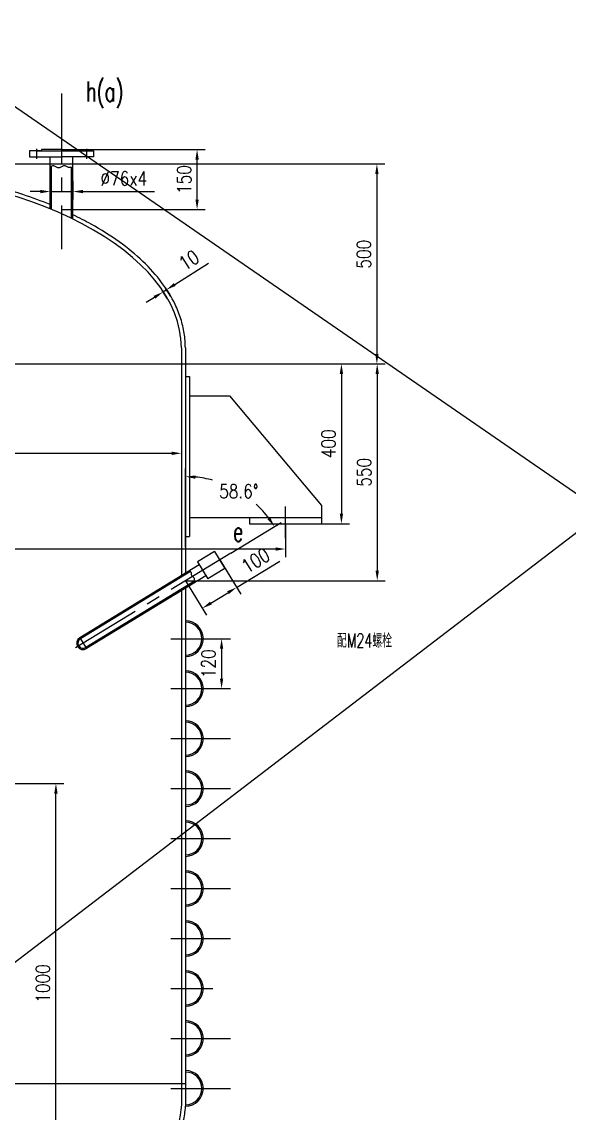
# Model space of a CAD drawing. Header units: millimetres. Extents: x -1762 to 42666, y -863 to 15979.
# Drawn here: x 2255 to 3624, y 1402 to 4132 of the extents above; entities that cross this region are included whole.
import ezdxf

# ---------------------------------------------------------------- set-up
doc = ezdxf.new("R2010")
doc.units = ezdxf.units.MM
doc.header["$LTSCALE"] = 10
doc.header["$MEASUREMENT"] = 0
doc.linetypes.add('CENTER', pattern=[2, 1.25, -0.25, 0.25, -0.25])
doc.layers.get('0').update_dxf_attribs({"linetype": 'CONTINUOUS'})
doc.layers.get('DEFPOINTS').update_dxf_attribs({"linetype": 'CONTINUOUS'})
for name, color, linetype in [('1轮廓实线层', 7, 'CONTINUOUS'), ('3中心线层', 1, 'CENTER'), ('6文字层', 3, 'CONTINUOUS'), ('7标注层', 4, 'CONTINUOUS')]:
    doc.layers.add(name, color=color, linetype=linetype)
doc.styles.add('PC_TEXTSTYLE', font='romans.shx', dxfattribs={"width": 0.8, "bigfont": 'hzfs.shx'})
doc.dimstyles.new('TH_GBDIM', dxfattribs={"dimscale": 10, "dimtxt": 3.5, "dimasz": 2.5, "dimexe": 2, "dimexo": 0, "dimgap": 1.5, "dimtad": 1, "dimdec": 0, "dimzin": 0, "dimdsep": 46, "dimtxsty": 'PC_TEXTSTYLE', "dimcen": 2.5, "dimadec": 0, "dimazin": 0, "dimtfac": 0.714286, "dimtdec": 0, "dimtmove": 0, "dimatfit": 3, "dimfxl": 0, "dimtolj": 1, "dimtzin": 0, "dimarcsym": 0})

# ---------------------------------------------------------------- blocks, each defined once
blk = doc.blocks.new('*D15')
at = {"layer": '7标注层', "color": 0, "lineweight": -2, "ltscale": 14, "transparency": 16777216}
for p, q in [((2747.9, 2589.2), (2774.6, 2589.2)), ((2754.6, 2564.2), (2754.6, 2489.2)), ((2747.9, 2464.2), (2774.6, 2464.2))]:
    blk.add_line(p, q, dxfattribs=at)
at = {"layer": '7标注层', "color": 0, "ltscale": 14, "transparency": 16777216}
for points in [[(2750.4, 2564.2), (2758.7, 2564.2), (2754.6, 2589.2)], [(2750.4, 2489.2), (2758.7, 2489.2), (2754.6, 2464.2)]]:
    blk.add_solid(points, dxfattribs=at)
at = {"layer": 'DEFPOINTS', "color": 0, "ltscale": 14, "transparency": 16777216}
for p in [(2747.9, 2589.2), (2747.9, 2464.2), (2754.6, 2464.2)]:
    blk.add_point(p, dxfattribs=at)
at = {"layer": '7标注层', "color": 3, "ltscale": 14, "transparency": 16777216, "insert": (2722.1, 2526.7), "char_height": 35, "attachment_point": 5, "rotation": 90, "style": 'PC_TEXTSTYLE'}
blk.add_mtext('\\A1;120{}{}', dxfattribs=at)
blk = doc.blocks.new('*D16')
at = {"layer": '7标注层', "color": 0, "lineweight": -2, "ltscale": 14, "transparency": 16777216}
for p, q in [((854.5, 3056.4), (854.5, 3032.9)), ((879.5, 3052.9), (2629.5, 3052.9)), ((2654.5, 3056.4), (2654.5, 3032.9))]:
    blk.add_line(p, q, dxfattribs=at)
at = {"layer": '7标注层', "color": 0, "ltscale": 14, "transparency": 16777216}
for points in [[(879.5, 3057), (879.5, 3048.7), (854.5, 3052.9)], [(2629.5, 3057), (2629.5, 3048.7), (2654.5, 3052.9)]]:
    blk.add_solid(points, dxfattribs=at)
at = {"layer": 'DEFPOINTS', "color": 0, "ltscale": 14, "transparency": 16777216}
for p in [(854.5, 3056.4), (2654.5, 3056.4), (2654.5, 3052.9)]:
    blk.add_point(p, dxfattribs=at)
at = {"layer": '7标注层', "color": 3, "ltscale": 14, "transparency": 16777216, "insert": (1913.3, 3085.4), "char_height": 35, "attachment_point": 5, "style": 'PC_TEXTSTYLE'}
blk.add_mtext('\\A1;%%c1800{}{}', dxfattribs=at)
blk = doc.blocks.new('*D28')
at = {"layer": '7标注层', "color": 0, "lineweight": -2, "ltscale": 14, "transparency": 16777216}
for p, q in [((1754.5, 3776.7), (3162.9, 3776.7)), ((3142.9, 3751.7), (3142.9, 3301.7)), ((2654.5, 3276.7), (3162.9, 3276.7))]:
    blk.add_line(p, q, dxfattribs=at)
at = {"layer": '7标注层', "color": 0, "ltscale": 14, "transparency": 16777216}
for points in [[(3138.7, 3751.7), (3147.1, 3751.7), (3142.9, 3776.7)], [(3138.7, 3301.7), (3147.1, 3301.7), (3142.9, 3276.7)]]:
    blk.add_solid(points, dxfattribs=at)
at = {"layer": 'DEFPOINTS', "color": 0, "ltscale": 14, "transparency": 16777216}
for p in [(1754.5, 3776.7), (2654.5, 3276.7), (3142.9, 3276.7)]:
    blk.add_point(p, dxfattribs=at)
at = {"layer": '7标注层', "color": 3, "ltscale": 14, "transparency": 16777216, "insert": (3110.4, 3551), "char_height": 35, "attachment_point": 5, "rotation": 90, "style": 'PC_TEXTSTYLE'}
blk.add_mtext('\\A1;500{}{}', dxfattribs=at)
blk = doc.blocks.new('*D34')
at = {"layer": '7标注层', "color": 0, "lineweight": -2, "ltscale": 14, "transparency": 16777216}
for p, q in [((2637.4, 3475.2), (2722.2, 3528.9)), ((2586.7, 3443.1), (2565.6, 3429.8)), ((2605.3, 3460.5), (2618.5, 3439.6)), ((2607.8, 3456.5), (2616.3, 3461.9)), ((2613.7, 3465.9), (2627, 3445))]:
    blk.add_line(p, q, dxfattribs=at)
at = {"layer": '7标注层', "color": 0, "ltscale": 14, "transparency": 16777216}
for points in [[(2635.2, 3478.7), (2639.6, 3471.7), (2616.3, 3461.9)], [(2584.5, 3446.7), (2588.9, 3439.6), (2607.8, 3456.5)]]:
    blk.add_solid(points, dxfattribs=at)
at = {"layer": 'DEFPOINTS', "color": 0, "ltscale": 14, "transparency": 16777216}
for p in [(2605.3, 3460.5), (2607.8, 3456.5), (2613.7, 3465.9)]:
    blk.add_point(p, dxfattribs=at)
at = {"layer": '7标注层', "color": 3, "ltscale": 14, "transparency": 16777216, "insert": (2673, 3536.2), "char_height": 35, "attachment_point": 5, "rotation": 32.3144, "style": 'PC_TEXTSTYLE'}
blk.add_mtext('\\A1;10{}{}', dxfattribs=at)
blk = doc.blocks.new('*D40')
at = {"layer": '7标注层', "color": 0, "lineweight": -2, "ltscale": 14, "transparency": 16777216}
for p, q in [((2326, 3734.4), (2326, 3687.7)), ((2383, 3734.4), (2383, 3687.7)), ((2301, 3707.7), (2276, 3707.7)), ((2326, 3707.7), (2383, 3707.7)), ((2408, 3707.7), (2587, 3707.7))]:
    blk.add_line(p, q, dxfattribs=at)
at = {"layer": '7标注层', "color": 0, "ltscale": 14, "transparency": 16777216}
for points in [[(2301, 3711.9), (2301, 3703.5), (2326, 3707.7)], [(2408, 3711.9), (2408, 3703.5), (2383, 3707.7)]]:
    blk.add_solid(points, dxfattribs=at)
at = {"layer": 'DEFPOINTS', "color": 0, "ltscale": 14, "transparency": 16777216}
for p in [(2326, 3734.4), (2383, 3734.4), (2326, 3707.7)]:
    blk.add_point(p, dxfattribs=at)
at = {"layer": '7标注层', "color": 3, "ltscale": 14, "transparency": 16777216, "insert": (2510, 3740.2), "char_height": 35, "attachment_point": 5, "style": 'PC_TEXTSTYLE'}
blk.add_mtext('\\A1;%%c76x4{}{}', dxfattribs=at)
blk = doc.blocks.new('*D41')
at = {"layer": '7标注层', "color": 0, "lineweight": -2, "ltscale": 14, "transparency": 16777216}
for p, q in [((2354.5, 3812.8), (2713.3, 3812.8)), ((2693.3, 3687.8), (2693.3, 3787.8)), ((2354.5, 3662.8), (2713.3, 3662.8))]:
    blk.add_line(p, q, dxfattribs=at)
at = {"layer": '7标注层', "color": 0, "ltscale": 14, "transparency": 16777216}
for points in [[(2689.2, 3787.8), (2697.5, 3787.8), (2693.3, 3812.8)], [(2689.2, 3687.8), (2697.5, 3687.8), (2693.3, 3662.8)]]:
    blk.add_solid(points, dxfattribs=at)
at = {"layer": 'DEFPOINTS', "color": 0, "ltscale": 14, "transparency": 16777216}
for p in [(2354.5, 3812.8), (2693.3, 3812.8), (2354.5, 3662.8)]:
    blk.add_point(p, dxfattribs=at)
at = {"layer": '7标注层', "color": 3, "ltscale": 14, "transparency": 16777216, "insert": (2660.8, 3737.8), "char_height": 35, "attachment_point": 5, "rotation": 90, "style": 'PC_TEXTSTYLE'}
blk.add_mtext('\\A1;150{}{}', dxfattribs=at)
blk = doc.blocks.new('*D49')
at = {"layer": '7标注层', "color": 0, "lineweight": -2, "ltscale": 14, "transparency": 16777216}
for p, q in [((2071, 2226.7), (2360.3, 2226.7)), ((2340.3, 1251.7), (2340.3, 2201.7)), ((2021, 1226.7), (2360.3, 1226.7))]:
    blk.add_line(p, q, dxfattribs=at)
at = {"layer": '7标注层', "color": 0, "ltscale": 14, "transparency": 16777216}
for points in [[(2336.2, 2201.7), (2344.5, 2201.7), (2340.3, 2226.7)], [(2336.2, 1251.7), (2344.5, 1251.7), (2340.3, 1226.7)]]:
    blk.add_solid(points, dxfattribs=at)
at = {"layer": 'DEFPOINTS', "color": 0, "ltscale": 14, "transparency": 16777216}
for p in [(2071, 2226.7), (2340.3, 2226.7), (2021, 1226.7)]:
    blk.add_point(p, dxfattribs=at)
at = {"layer": '7标注层', "color": 3, "ltscale": 14, "transparency": 16777216, "insert": (2307.8, 1726.7), "char_height": 35, "attachment_point": 5, "rotation": 90, "style": 'PC_TEXTSTYLE'}
blk.add_mtext('\\A1;1000{}{}', dxfattribs=at)
blk = doc.blocks.new('*D50')
at = {"layer": '7标注层', "color": 0, "lineweight": -2, "ltscale": 14, "transparency": 16777216}
for p, q in [((2749.8, 2786.3), (2802.3, 2700.3)), ((2791.9, 2717.3), (2900.3, 2783.5)), ((2664.5, 2734.2), (2716.9, 2648.2)), ((2727.8, 2678.3), (2770.5, 2704.3))]:
    blk.add_line(p, q, dxfattribs=at)
at = {"layer": '7标注层', "color": 0, "ltscale": 14, "transparency": 16777216}
for points in [[(2768.4, 2707.9), (2772.7, 2700.7), (2791.9, 2717.3)], [(2725.7, 2681.8), (2730, 2674.7), (2706.5, 2665.2)]]:
    blk.add_solid(points, dxfattribs=at)
at = {"layer": 'DEFPOINTS', "color": 0, "ltscale": 14, "transparency": 16777216}
for p in [(2749.8, 2786.3), (2664.5, 2734.2), (2791.9, 2717.3)]:
    blk.add_point(p, dxfattribs=at)
at = {"layer": '7标注层', "color": 3, "ltscale": 14, "transparency": 16777216, "insert": (2839.8, 2784.6), "char_height": 35, "attachment_point": 5, "rotation": 31.385, "style": 'PC_TEXTSTYLE'}
blk.add_mtext('\\A1;100{}{}', dxfattribs=at)
blk = doc.blocks.new('*D51')
at = {"layer": '7标注层', "color": 0, "lineweight": -2, "ltscale": 14, "transparency": 16777216}
for p, q in [((2664.5, 2818.2), (2664.5, 3014.5)), ((2777.6, 2803.2), (2903.8, 2880.2))]:
    blk.add_line(p, q, dxfattribs=at)
for start, end in [(74.9253, 84.4961), (36.8889, 47.2207)]:
    blk.add_arc((2664.5, 2734.2), 260.4, start, end, dxfattribs=at)
at = {"layer": '7标注层', "color": 0, "ltscale": 14, "transparency": 16777216}
for points in [[(2689.2, 2989.2), (2689.6, 2997.5), (2664.5, 2994.5)], [(2876.1, 2892.8), (2869.2, 2888.1), (2886.7, 2869.8)]]:
    blk.add_solid(points, dxfattribs=at)
at = {"layer": 'DEFPOINTS', "color": 0, "ltscale": 14, "transparency": 16777216}
for p in [(2751.5, 2979.5), (2664.5, 2818.2), (2777.6, 2803.2), (2408.3, 2577.9), (2664.5, 1657.8)]:
    blk.add_point(p, dxfattribs=at)
at = {"layer": '7标注层', "color": 3, "ltscale": 14, "transparency": 16777216, "insert": (2797.8, 2957.8), "char_height": 35, "attachment_point": 5, "style": 'PC_TEXTSTYLE'}
blk.add_mtext('\\A1;58.6%%d{}{}', dxfattribs=at)
blk = doc.blocks.new('*D52')
at = {"layer": '7标注层', "color": 0, "lineweight": -2, "ltscale": 14, "transparency": 16777216}
for p, q in [((2654.5, 3276.7), (3074.2, 3276.7)), ((3054.2, 3251.7), (3054.2, 2901.7)), ((3004.5, 2876.7), (3074.2, 2876.7))]:
    blk.add_line(p, q, dxfattribs=at)
at = {"layer": '7标注层', "color": 0, "ltscale": 14, "transparency": 16777216}
for points in [[(3050.1, 3251.7), (3058.4, 3251.7), (3054.2, 3276.7)], [(3050.1, 2901.7), (3058.4, 2901.7), (3054.2, 2876.7)]]:
    blk.add_solid(points, dxfattribs=at)
at = {"layer": 'DEFPOINTS', "color": 0, "ltscale": 14, "transparency": 16777216}
for p in [(2654.5, 3276.7), (3004.5, 2876.7), (3054.2, 2876.7)]:
    blk.add_point(p, dxfattribs=at)
at = {"layer": '7标注层', "color": 3, "ltscale": 14, "transparency": 16777216, "insert": (3021.7, 3076.7), "char_height": 35, "attachment_point": 5, "rotation": 90, "style": 'PC_TEXTSTYLE'}
blk.add_mtext('\\A1;400{}{}', dxfattribs=at)
blk = doc.blocks.new('*D53')
at = {"layer": '7标注层', "color": 0, "lineweight": -2, "ltscale": 14, "transparency": 16777216}
for p, q in [((2654.5, 3276.7), (3163.7, 3276.7)), ((3143.7, 3251.7), (3143.7, 2759.2)), ((2664.5, 2734.2), (3163.7, 2734.2))]:
    blk.add_line(p, q, dxfattribs=at)
at = {"layer": '7标注层', "color": 0, "ltscale": 14, "transparency": 16777216}
for points in [[(3139.6, 3251.7), (3147.9, 3251.7), (3143.7, 3276.7)], [(3139.6, 2759.2), (3147.9, 2759.2), (3143.7, 2734.2)]]:
    blk.add_solid(points, dxfattribs=at)
at = {"layer": 'DEFPOINTS', "color": 0, "ltscale": 14, "transparency": 16777216}
for p in [(2654.5, 3276.7), (2664.5, 2734.2), (3143.7, 2734.2)]:
    blk.add_point(p, dxfattribs=at)
at = {"layer": '7标注层', "color": 3, "ltscale": 14, "transparency": 16777216, "insert": (3111.2, 3005.4), "char_height": 35, "attachment_point": 5, "rotation": 90, "style": 'PC_TEXTSTYLE'}
blk.add_mtext('\\A1;550{}{}', dxfattribs=at)

msp = doc.modelspace()

# ---------------------------------------------------------------- linework, layer by layer
at = {"ltscale": 14}
for p, q in [((2325.95, 3664.14), (2325.95, 3794.85)), ((2382.95, 3638.57), (2382.95, 3794.85)), ((2329.45, 3662.69), (2329.45, 3771.16)), ((2379.45, 3640.27), (2379.45, 3768.23)), ((2654.45, 3316.68), (2654.45, 2760.8)), ((2664.45, 3316.68), (2664.45, 2780.49)), ((1799.45, 3276.68), (2664.45, 3276.68)), ((2664.45, 3244.68), (2664.45, 2844.68)), ((2664.45, 3244.68), (2674.45, 3244.68)), ((2674.45, 3244.68), (2674.45, 2844.68)), ((2674.45, 3196.68), (2774.45, 3196.68)), ((2774.45, 3196.68), (3004.45, 2922.68)), ((3004.45, 2922.68), (3004.45, 2876.68)), ((2674.45, 2892.68), (3004.45, 2892.68)), ((2824.45, 2892.68), (2824.45, 2876.68)), ((2824.45, 2876.68), (3004.45, 2876.68)), ((2664.45, 2844.68), (2674.45, 2844.68)), ((2654.45, 2818.18), (2654.45, 2746.82)), ((2664.45, 2818.18), (2664.45, 2752.92)), ((2654.45, 2709.34), (2654.45, 1598.72)), ((2664.45, 2715.44), (2664.45, 1619.75)), ((2654.45, 1630.58), (2654.45, 1436.68)), ((2664.45, 1636.68), (2664.45, 1436.68)), ((854.45, 1476.68), (2664.45, 1476.68))]:
    msp.add_line(p, q, dxfattribs=at)
for centre, radius in [((2664.45, 2589.18), 44.5), ((2664.45, 2589.18), 41), ((2664.45, 2464.18), 44.5), ((2664.45, 2464.18), 41), ((2664.45, 2339.18), 44.5), ((2664.45, 2339.18), 41), ((2664.45, 2214.18), 44.5), ((2664.45, 2214.18), 41), ((2664.45, 2089.18), 44.5), ((2664.45, 2089.18), 41), ((2664.45, 1964.18), 44.5), ((2664.45, 1964.18), 41), ((2664.45, 1839.18), 44.5), ((2664.45, 1839.18), 41), ((2664.45, 1714.18), 44.5), ((2664.45, 1714.18), 41), ((2664.45, 1589.18), 44.5), ((2664.45, 1589.18), 41), ((2664.45, 1464.18), 44.5), ((2664.45, 1464.18), 41)]:
    msp.add_arc(centre, radius, 270, 90, dxfattribs=at)
at = {"ltscale": 14, "extrusion": (0, 0, -1)}
msp.add_ellipse((1754.45, 1436.68), major_axis=(-900, 0), ratio=0.5, start_param=3.1415927, end_param=4.9956044, dxfattribs=at)
at = {"ltscale": 14}
msp.add_open_spline([(2664.45, 1436.68), (2664.45, 1424.45), (2663.5, 1412.23), (2659.69, 1387.88), (2656.84, 1375.75), (2649.27, 1351.7), (2644.55, 1339.77), (2629.94, 1309.15), (2618.65, 1290.67), (2591.66, 1254.69), (2575.97, 1237.18), (2540.48, 1203.38), (2520.67, 1187.08), (2477.27, 1155.89), (2453.66, 1141.01), (2403.02, 1112.87), (2375.98, 1099.61), (2318.86, 1074.89), (2288.8, 1063.44), (2226.09, 1042.5), (2193.45, 1033.02), (2126.1, 1016.16), (2091.38, 1008.78), (2020.42, 996.25), (1984.16, 991.09), (1910.67, 983.07), (1873.42, 980.21), (1798.52, 976.82), (1760.86, 976.3), (1685.7, 977.59), (1648.2, 979.41), (1574.58, 985.32), (1538.46, 989.37), (1502.95, 994.5)], degree=3, knots=[3.1415927, 3.1415927, 3.1415927, 3.1415927, 3.2196291, 3.2196291, 3.2976655, 3.2976655, 3.375702, 3.375702, 3.5003508, 3.5003508, 3.6249996, 3.6249996, 3.7496483, 3.7496483, 3.8742971, 3.8742971, 3.9989459, 3.9989459, 4.1235947, 4.1235947, 4.2482434, 4.2482434, 4.3728922, 4.3728922, 4.497541, 4.497541, 4.6221898, 4.6221898, 4.7468386, 4.7468386, 4.8714873, 4.8714873, 4.9939485, 4.9939485, 4.9939485, 4.9939485], dxfattribs=at)
at = {"layer": '1轮廓实线层', "ltscale": 14}
for p, q in [((-1761.9, 6677.38), (8836.87, -629.25)), ((-910.21, -629.25), (8552.97, 6614.39)), ((2274.45, 3809.85), (2274.45, 3794.85)), ((2282.95, 3809.85), (2274.45, 3809.85)), ((2274.45, 3794.85), (2282.95, 3794.85)), ((2300.95, 3809.85), (2282.95, 3809.85)), ((2282.95, 3794.85), (2300.95, 3794.85)), ((2292.39, 3809.85), (2425.95, 3809.85)), ((2304.45, 3809.85), (2300.95, 3809.85)), ((2300.95, 3794.85), (2324.95, 3794.85)), ((2304.45, 3812.85), (2304.45, 3809.85)), ((2324.95, 3812.85), (2304.45, 3812.85)), ((2354.45, 3812.85), (2324.95, 3812.85)), ((2324.95, 3794.85), (2354.45, 3794.85)), ((2354.45, 3812.85), (2383.95, 3812.85)), ((2383.95, 3794.85), (2354.45, 3794.85)), ((2383.95, 3812.85), (2404.45, 3812.85)), ((2407.95, 3794.85), (2383.95, 3794.85)), ((2404.45, 3812.85), (2404.45, 3809.85)), ((2404.45, 3809.85), (2407.95, 3809.85)), ((2425.95, 3794.85), (2407.95, 3794.85)), ((2425.95, 3809.85), (2434.45, 3809.85)), ((2434.45, 3794.85), (2425.95, 3794.85)), ((2434.45, 3809.85), (2434.45, 3794.85)), ((2736.8, 2807.6), (2694.12, 2781.56)), ((2736.8, 2807.6), (2762.84, 2764.91)), ((2698.8, 2773.88), (2400.01, 2591.6)), ((2694.12, 2781.56), (2720.16, 2738.88)), ((2762.84, 2764.91), (2720.16, 2738.88)), ((2677.03, 2757.08), (2401.57, 2589.04)), ((2687.14, 2732.79), (2415.12, 2566.84)), ((2715.47, 2746.56), (2416.68, 2564.28)), ((2400.01, 2591.6), (2416.68, 2564.28))]:
    msp.add_line(p, q, dxfattribs=at)
for points in [[(2382.95, 3769.91, -0.0528224), (2378.97, 3768.06, -0.0729934), (2375.85, 3767.48, -0.1738746), (2368.84, 3769.7, 0.1660823), (2361.56, 3772.12, 0.1622777), (2354.45, 3769.69, -0.1622777), (2347.35, 3767.27, -0.1660823), (2340.07, 3769.69, 0.1738746), (2333.06, 3771.91, 0.0729934), (2329.93, 3771.33, 0.0528224), (2325.95, 3769.48)], [(2674.59, 2759.11, -0.0528224), (2676.54, 2757.6, -0.0729934), (2677.65, 2756.19, -0.1738746), (2678.35, 2752.12, 0.1660823), (2679.03, 2747.85, 0.1622777), (2682.08, 2744.93, -0.1622777), (2685.14, 2742.02, -0.1660823), (2685.81, 2737.75, 0.1738746), (2686.52, 2733.68, 0.0729934), (2687.62, 2732.27, 0.0528224), (2689.57, 2730.76)]]:
    msp.add_lwpolyline(points, format="xyb", dxfattribs=at)
for radius in [16, 13]:
    msp.add_arc((2408.34, 2577.94), radius, 121.38498, 301.38498, dxfattribs=at)
msp.add_ellipse((1754.2, 3316.68), major_axis=(899.75, 0), ratio=0.500139, start_param=0, end_param=1.5204833, dxfattribs=at)
for points, knots in [([(2325.95, 3674.95), (2303.87, 3683.93), (2280.97, 3692.4), (2226, 3710.77), (2193.38, 3720.26), (2126.08, 3737.13), (2091.39, 3744.51), (2020.47, 3757.05), (1984.24, 3762.21), (1910.79, 3770.25), (1873.57, 3773.12), (1824.01, 3775.37), (1811.86, 3775.8), (1799.7, 3776.11)], [0.88761149, 0.88761149, 0.88761149, 0.88761149, 0.98163954, 0.98163954, 1.10625751, 1.10625751, 1.23087548, 1.23087548, 1.35549345, 1.35549345, 1.48011142, 1.48011142, 1.52048327, 1.52048327, 1.52048327, 1.52048327]), ([(2663.95, 3316.68), (2663.95, 3328.89), (2663, 3341.11), (2659.2, 3365.44), (2656.35, 3377.56), (2648.79, 3401.59), (2644.09, 3413.51), (2629.5, 3444.12), (2618.21, 3462.6), (2591.26, 3498.58), (2575.58, 3516.08), (2540.13, 3549.88), (2520.34, 3566.18), (2476.97, 3597.36), (2453.39, 3612.24), (2413.59, 3634.38), (2398.54, 3642.17), (2382.95, 3649.68)], [0, 0, 0, 0, 0.07797724, 0.07797724, 0.15595449, 0.15595449, 0.23393173, 0.23393173, 0.3585497, 0.3585497, 0.48316767, 0.48316767, 0.60778564, 0.60778564, 0.7324036, 0.7324036, 0.80379185, 0.80379185, 0.80379185, 0.80379185])]:
    msp.add_open_spline(points, degree=3, knots=knots, dxfattribs=at)
at = {"layer": '3中心线层', "ltscale": 14}
for p, q in [((2354.45, 3952.75), (2354.45, 3563.58)), ((2291.95, 3814.85), (2291.95, 3789.85)), ((2416.95, 3814.85), (2416.95, 3789.85)), ((2914.45, 2841.02), (2914.45, 2919.63)), ((2777.58, 2803.19), (2378.33, 2559.63)), ((2627.92, 2589.18), (2777.07, 2589.18)), ((2627.92, 2464.18), (2777.07, 2464.18)), ((2627.92, 2339.18), (2777.07, 2339.18)), ((2627.92, 2214.18), (2777.07, 2214.18)), ((2627.92, 2089.18), (2777.07, 2089.18)), ((2627.92, 1964.18), (2777.07, 1964.18)), ((2627.92, 1839.18), (2777.07, 1839.18)), ((2627.92, 1714.18), (2733.05, 1714.18)), ((2627.92, 1589.18), (2777.07, 1589.18)), ((2627.92, 1464.18), (2777.07, 1464.18))]:
    msp.add_line(p, q, dxfattribs=at)
at = {"layer": '7标注层', "linetype": 'ByBlock', "ltscale": 14}
for p, q in [((2914.45, 2876.68), (2914.45, 2793.45)), ((2889.45, 2813.45), (1442.72, 2813.45))]:
    msp.add_line(p, q, dxfattribs=at)
msp.add_solid([(2889.45, 2817.62), (2889.45, 2809.29), (2914.45, 2813.45)], dxfattribs=at)
at = {"layer": 'DEFPOINTS', "color": 0, "linetype": 'ByBlock', "ltscale": 14}
msp.add_point((2914.45, 2876.68), dxfattribs=at)

# ---------------------------------------------------------------- texts
at = {"layer": '6文字层', "ltscale": 14, "style": 'PC_TEXTSTYLE', "width": 0.667}
for s, height, p in [('h(a)', 50, (2414.91, 3933.09)), ('e', 50, (2783.19, 2832.35)), ('配M24螺栓', 35, (3043.11, 2566.8))]:
    msp.add_text(s, height=height, dxfattribs=at).set_placement(p)

# ---------------------------------------------------------------- dimensions: what is measured, and where the dimension line sits
at = {"layer": '7标注层', "ltscale": 14}
for base, p1, p2, angle, text, picture, middle, dimtype in [((2693.32, 3812.85), (2354.45, 3662.85), (2354.45, 3812.85), 90, '150{}{}', '*D41', (2693.32, 3737.85), 160), ((3142.91, 3276.68), (1754.45, 3776.68), (2654.45, 3276.68), 90, '500{}{}', '*D28', (3142.91, 3550.99), 160), ((2325.95, 3707.68), (2382.95, 3734.37), (2325.95, 3734.37), 180, '%%c76x4{}{}', '*D40', (2509.95, 3707.68), 161), ((2607.82, 3456.51), (2613.73, 3465.87), (2605.28, 3460.53), 212.31442, '10{}{}', '*D34', (2690.36, 3508.72), 161), ((3054.24, 2876.68), (2654.45, 3276.68), (3004.45, 2876.68), 90, '400{}{}', '*D52', (3054.24, 3076.68), 160), ((2654.45, 3052.86), (854.45, 3056.43), (2654.45, 3056.43), 0, '%%c1800{}{}', '*D16', (1913.26, 3052.86), 161)]:
    dim = msp.add_linear_dim(base=base, p1=p1, p2=p2, angle=angle, text=text, dimstyle='TH_GBDIM', override={"dimgap": 1.5, "dimtad": 1, "dimjust": 0, "dimse1": 0, "dimse2": 0, "dimsd1": 0, "dimsd2": 0, "dimclrt": 3, "dimtvp": 0}, dxfattribs=at)
    dim.commit()
    dim.dimension.update_dxf_attribs({"geometry": picture, "text_midpoint": middle, "dimtype": dimtype})
for base, p1, p2, text, picture, middle in [((3143.74, 2734.18), (2654.45, 3276.68), (2664.45, 2734.18), '550{}{}', '*D53', (3111.24, 3005.43)), ((2340.33, 2226.68), (2020.95, 1226.68), (2070.95, 2226.68), '1000{}{}', '*D49', (2307.83, 1726.68))]:
    dim = msp.add_linear_dim(base=base, p1=p1, p2=p2, angle=90, text=text, dimstyle='TH_GBDIM', override={"dimgap": 1.5, "dimtad": 1, "dimjust": 0, "dimse1": 0, "dimse2": 0, "dimsd1": 0, "dimsd2": 0, "dimclrt": 3, "dimtvp": 0}, dxfattribs=at)
    dim.commit()
    dim.dimension.update_dxf_attribs({"geometry": picture, "text_midpoint": middle})
dim = msp.add_angular_dim_2l(base=(2751.52, 2979.54), line1=((2664.45, 2818.18), (2664.45, 1657.77)), line2=((2777.58, 2803.19), (2408.34, 2577.94)), text='58.6%%d{}{}', dimstyle='TH_GBDIM', override={"dimtad": 0, "dimtih": 1, "dimtoh": 1, "dimclrt": 3, "dimadec": 1}, dxfattribs=at)
dim.commit()
dim.dimension.update_dxf_attribs({"geometry": '*D51', "text_midpoint": (2797.83, 2957.77), "dimtype": 162})
for p1, p2, distance, text, picture, middle in [((2664.45, 2734.18), (2749.82, 2786.26), -80.75, '100{}{}', '*D50', (2839.83, 2784.65)), ((2747.92, 2589.18), (2747.92, 2464.18), 6.64, '120{}{}', '*D15', (2722.06, 2526.68))]:
    dim = msp.add_aligned_dim(p1=p1, p2=p2, distance=distance, text=text, dimstyle='TH_GBDIM', override={"dimgap": 1.5, "dimtad": 1, "dimjust": 0, "dimse1": 0, "dimse2": 0, "dimsd1": 0, "dimsd2": 0, "dimclrt": 3, "dimtvp": 0}, dxfattribs=at)
    dim.commit()
    dim.dimension.update_dxf_attribs({"geometry": picture, "text_midpoint": middle})

doc.saveas('drawing.dxf')
